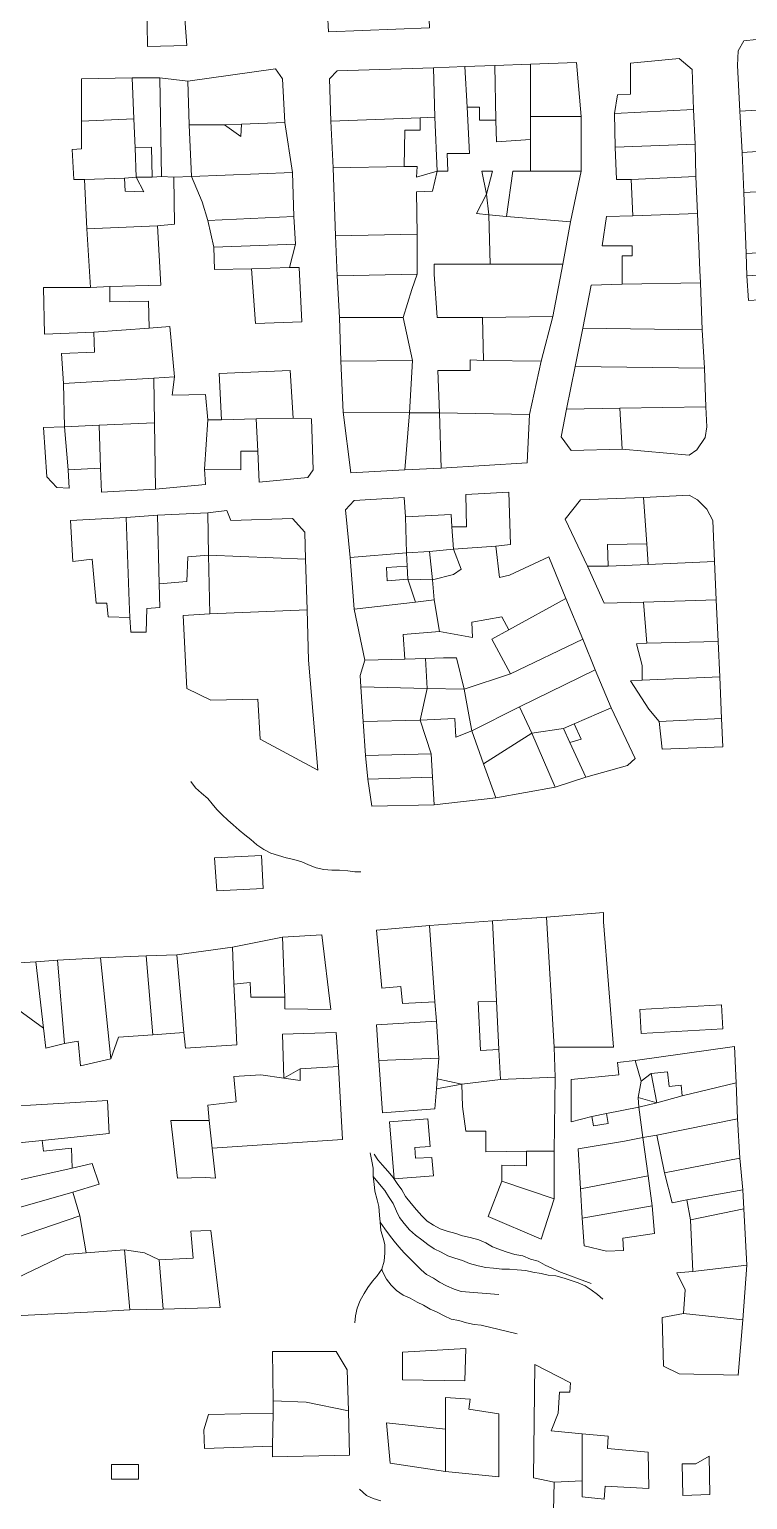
# Model space of a CAD drawing. Header units: inches. Extents: x 1138763 to 1140867, y 1050756 to 1053008.
# Drawn here: x 1140112 to 1140228.6, y 1051639.3 to 1051878 of the extents above; entities that cross this region are included whole.
import ezdxf

# ---------------------------------------------------------------- set-up
doc = ezdxf.new("R2010")
doc.units = ezdxf.units.IN
doc.header["$MEASUREMENT"] = 0
doc.layers.add('LimEdif_AM', color=44, linetype='Continuous', lineweight=5)
doc.layers.add('ViaSec_AM', color=1, linetype='Continuous', lineweight=18)

msp = doc.modelspace()

# ---------------------------------------------------------------- linework, layer by layer
at = {"layer": 'LimEdif_AM'}
for points in [[(1140136.69, 1051886.75), (1140136.94, 1051883.37), (1140137.56, 1051875.37), (1140131.19, 1051875.25), (1140131.06, 1051882.37), (1140132.69, 1051882.37), (1140132.44, 1051887.75), (1140136.69, 1051886.75)], [(1140176.56, 1051888.12), (1140176.94, 1051878.25), (1140160.56, 1051877.62), (1140160.06, 1051886.75), (1140176.56, 1051888.12)], [(1140236.44, 1051865.25), (1140227.31, 1051864.75), (1140226.94, 1051872.12), (1140227.06, 1051874.5), (1140227.94, 1051876.12), (1140235.94, 1051877), (1140236.44, 1051865.25)], [(1140177.56, 1051871.75), (1140182.69, 1051872), (1140183.06, 1051865.37), (1140183.44, 1051857.87), (1140179.81, 1051857.87), (1140179.94, 1051855), (1140178.19, 1051855), (1140177.81, 1051863.75), (1140177.56, 1051871.75)], [(1140182.69, 1051872), (1140187.56, 1051872.12), (1140187.69, 1051863.25), (1140185.06, 1051863.25), (1140185.06, 1051865.37), (1140183.06, 1051865.37), (1140182.69, 1051872)], [(1140187.56, 1051872.12), (1140193.31, 1051872.37), (1140193.31, 1051863.87), (1140193.31, 1051860.12), (1140187.81, 1051859.75), (1140187.69, 1051863.25), (1140187.56, 1051872.12)], [(1140193.31, 1051863.87), (1140193.31, 1051872.37), (1140200.81, 1051872.62), (1140201.56, 1051863.87), (1140193.31, 1051863.87)], [(1140219.81, 1051865), (1140206.94, 1051864.37), (1140207.44, 1051867.37), (1140209.56, 1051867.5), (1140209.56, 1051872.5), (1140217.44, 1051873.25), (1140219.56, 1051871.5), (1140219.81, 1051865)], [(1140128.69, 1051870.12), (1140128.94, 1051863.5), (1140120.44, 1051863.12), (1140120.44, 1051870), (1140128.69, 1051870.12)], [(1140128.69, 1051870.12), (1140133.19, 1051870.12), (1140133.44, 1051854.12), (1140131.94, 1051854), (1140131.81, 1051858.87), (1140129.19, 1051858.75), (1140128.94, 1051863.5), (1140128.69, 1051870.12)], [(1140133.19, 1051870.12), (1140137.69, 1051869.62), (1140137.94, 1051862.5), (1140138.31, 1051854.12), (1140135.44, 1051854), (1140133.44, 1051854.12), (1140133.19, 1051870.12)], [(1140137.69, 1051869.62), (1140151.94, 1051871.62), (1140153.06, 1051870), (1140153.44, 1051862.87), (1140146.44, 1051862.62), (1140143.69, 1051862.5), (1140140.94, 1051862.5), (1140137.94, 1051862.5), (1140137.69, 1051869.62)], [(1140177.81, 1051863.75), (1140175.44, 1051863.62), (1140160.94, 1051863.12), (1140160.69, 1051870), (1140161.94, 1051871.25), (1140177.56, 1051871.75), (1140177.81, 1051863.75)], [(1140185.44, 1051855), (1140186.19, 1051851.25), (1140184.56, 1051848.12), (1140186.56, 1051847.87), (1140186.81, 1051839.87), (1140177.69, 1051839.87), (1140177.69, 1051838.25), (1140178.19, 1051831.25), (1140185.56, 1051831.25), (1140185.69, 1051824.25), (1140183.56, 1051824.37), (1140183.56, 1051822.62), (1140178.31, 1051822.62), (1140178.56, 1051815.75), (1140173.69, 1051815.75), (1140174.19, 1051824.25), (1140172.69, 1051831.25), (1140174.06, 1051835.75), (1140174.94, 1051838.25), (1140174.94, 1051844.75), (1140174.81, 1051851.62), (1140177.44, 1051851.75), (1140178.19, 1051855), (1140179.94, 1051855), (1140179.81, 1051857.87), (1140183.44, 1051857.87), (1140183.06, 1051865.37), (1140185.06, 1051865.37), (1140185.06, 1051863.25), (1140187.69, 1051863.25), (1140187.81, 1051859.75), (1140193.31, 1051860.12), (1140193.31, 1051855), (1140190.44, 1051855), (1140189.44, 1051847.62), (1140186.56, 1051847.87), (1140186.19, 1051851.25), (1140187.19, 1051855), (1140185.44, 1051855)], [(1140219.81, 1051865), (1140220.06, 1051859.37), (1140207.06, 1051858.87), (1140206.94, 1051864.37), (1140219.81, 1051865)], [(1140240.19, 1051865.5), (1140241.06, 1051858.87), (1140227.69, 1051858), (1140227.31, 1051864.75), (1140236.44, 1051865.25), (1140240.19, 1051865.5)], [(1140128.94, 1051863.5), (1140129.19, 1051858.75), (1140129.31, 1051854), (1140127.44, 1051853.87), (1140120.94, 1051853.62), (1140119.19, 1051853.62), (1140118.94, 1051858.5), (1140120.44, 1051858.62), (1140120.44, 1051863.12), (1140128.94, 1051863.5)], [(1140153.44, 1051862.87), (1140154.69, 1051854.75), (1140138.31, 1051854.12), (1140137.94, 1051862.5), (1140140.94, 1051862.5), (1140143.69, 1051862.5), (1140146.31, 1051860.62), (1140146.44, 1051862.62), (1140153.44, 1051862.87)], [(1140146.44, 1051862.62), (1140146.31, 1051860.62), (1140143.69, 1051862.5), (1140146.44, 1051862.62)], [(1140175.44, 1051863.62), (1140175.44, 1051861.62), (1140172.94, 1051861.62), (1140172.81, 1051855.75), (1140161.31, 1051855.5), (1140160.94, 1051863.12), (1140175.44, 1051863.62)], [(1140177.81, 1051863.75), (1140178.19, 1051855), (1140174.81, 1051854), (1140174.94, 1051855.75), (1140172.81, 1051855.75), (1140172.94, 1051861.62), (1140175.44, 1051861.62), (1140175.44, 1051863.62), (1140177.81, 1051863.75)], [(1140201.56, 1051863.87), (1140201.56, 1051855), (1140193.31, 1051855), (1140193.31, 1051860.12), (1140193.31, 1051863.87), (1140201.56, 1051863.87)], [(1140129.19, 1051858.75), (1140131.81, 1051858.87), (1140131.94, 1051854), (1140129.31, 1051854), (1140129.19, 1051858.75)], [(1140220.06, 1051859.37), (1140220.19, 1051854.12), (1140209.69, 1051853.62), (1140207.31, 1051853.62), (1140207.06, 1051858.87), (1140220.06, 1051859.37)], [(1140241.06, 1051858.87), (1140241.19, 1051856.12), (1140245.19, 1051856.12), (1140245.44, 1051852.37), (1140241.06, 1051852.25), (1140227.94, 1051851.5), (1140227.69, 1051858), (1140241.06, 1051858.87)], [(1140172.81, 1051855.75), (1140174.94, 1051855.75), (1140174.81, 1051854), (1140178.19, 1051855), (1140177.44, 1051851.75), (1140174.81, 1051851.62), (1140174.94, 1051844.75), (1140161.69, 1051844.5), (1140161.31, 1051855.5), (1140172.81, 1051855.75)], [(1140133.44, 1051854.12), (1140135.44, 1051854), (1140135.56, 1051846.37), (1140132.81, 1051846.12), (1140121.31, 1051845.62), (1140120.94, 1051853.62), (1140127.44, 1051853.87), (1140127.56, 1051851.75), (1140130.56, 1051851.62), (1140129.31, 1051854), (1140131.94, 1051854), (1140133.44, 1051854.12)], [(1140129.31, 1051854), (1140130.56, 1051851.62), (1140127.56, 1051851.75), (1140127.44, 1051853.87), (1140129.31, 1051854)], [(1140154.69, 1051854.75), (1140154.94, 1051847.62), (1140140.94, 1051847), (1140140.06, 1051850), (1140138.31, 1051854.12), (1140154.69, 1051854.75)], [(1140186.19, 1051851.25), (1140185.44, 1051855), (1140187.19, 1051855), (1140186.19, 1051851.25)], [(1140201.56, 1051855), (1140199.81, 1051846.75), (1140189.44, 1051847.62), (1140190.44, 1051855), (1140193.31, 1051855), (1140201.56, 1051855)], [(1140220.19, 1051854.12), (1140220.44, 1051848.12), (1140209.94, 1051847.75), (1140209.69, 1051853.62), (1140220.19, 1051854.12)], [(1140186.56, 1051847.87), (1140184.56, 1051848.12), (1140186.19, 1051851.25), (1140186.56, 1051847.87)], [(1140241.06, 1051852.25), (1140241.44, 1051846.37), (1140240.31, 1051842.25), (1140228.31, 1051841.62), (1140227.94, 1051851.5), (1140241.06, 1051852.25)], [(1140220.44, 1051848.12), (1140220.81, 1051838.87), (1140220.94, 1051836.87), (1140208.19, 1051836.62), (1140208.19, 1051841.25), (1140209.81, 1051841.25), (1140209.81, 1051842.87), (1140204.94, 1051842.87), (1140205.69, 1051847.62), (1140209.94, 1051847.75), (1140220.44, 1051848.12)], [(1140132.81, 1051846.12), (1140133.31, 1051836.5), (1140125.06, 1051836.25), (1140121.94, 1051836.12), (1140121.31, 1051845.62), (1140132.81, 1051846.12)], [(1140154.94, 1051847.62), (1140155.19, 1051843.12), (1140141.94, 1051842.62), (1140140.94, 1051847), (1140154.94, 1051847.62)], [(1140189.44, 1051847.62), (1140199.81, 1051846.75), (1140198.56, 1051839.87), (1140186.81, 1051839.87), (1140186.56, 1051847.87), (1140189.44, 1051847.62)], [(1140174.94, 1051844.75), (1140174.94, 1051838.25), (1140161.94, 1051838), (1140161.69, 1051844.5), (1140174.94, 1051844.75)], [(1140155.19, 1051843.12), (1140154.19, 1051839.37), (1140148.06, 1051839.12), (1140142.06, 1051839), (1140141.94, 1051842.62), (1140155.19, 1051843.12)], [(1140246.19, 1051842.62), (1140246.44, 1051839), (1140239.31, 1051838.62), (1140228.44, 1051838), (1140228.31, 1051841.62), (1140240.31, 1051842.25), (1140246.19, 1051842.62)], [(1140154.19, 1051839.37), (1140155.81, 1051839.37), (1140156.19, 1051830.5), (1140148.69, 1051830.25), (1140148.06, 1051839.12), (1140154.19, 1051839.37)], [(1140198.56, 1051839.87), (1140196.94, 1051831.37), (1140185.56, 1051831.25), (1140178.19, 1051831.25), (1140177.69, 1051838.25), (1140177.69, 1051839.87), (1140186.81, 1051839.87), (1140198.56, 1051839.87)], [(1140239.31, 1051838.62), (1140239.44, 1051834.62), (1140228.69, 1051834), (1140228.44, 1051838), (1140239.31, 1051838.62)], [(1140125.06, 1051836.25), (1140125.06, 1051833.75), (1140131.31, 1051833.87), (1140131.44, 1051829.5), (1140122.44, 1051828.87), (1140114.44, 1051828.5), (1140114.31, 1051836.12), (1140121.94, 1051836.12), (1140125.06, 1051836.25)], [(1140174.94, 1051838.25), (1140174.06, 1051835.75), (1140172.69, 1051831.25), (1140162.31, 1051831.25), (1140161.94, 1051838), (1140174.94, 1051838.25)], [(1140220.94, 1051836.87), (1140221.19, 1051829.25), (1140201.81, 1051829.5), (1140203.19, 1051836.5), (1140208.19, 1051836.62), (1140220.94, 1051836.87)], [(1140196.94, 1051831.37), (1140195.06, 1051824.12), (1140185.69, 1051824.25), (1140185.56, 1051831.25), (1140196.94, 1051831.37)], [(1140131.44, 1051829.5), (1140134.81, 1051829.75), (1140135.56, 1051821.62), (1140132.19, 1051821.37), (1140117.56, 1051820.5), (1140117.19, 1051825.37), (1140122.56, 1051825.62), (1140122.44, 1051828.87), (1140131.44, 1051829.5)], [(1140172.69, 1051831.25), (1140174.19, 1051824.25), (1140162.56, 1051824.12), (1140162.31, 1051831.25), (1140172.69, 1051831.25)], [(1140221.19, 1051829.25), (1140221.56, 1051823), (1140200.56, 1051823.25), (1140201.81, 1051829.5), (1140221.19, 1051829.25)], [(1140174.19, 1051824.25), (1140173.69, 1051815.75), (1140162.94, 1051815.87), (1140162.56, 1051824.12), (1140174.19, 1051824.25)], [(1140195.06, 1051824.12), (1140193.19, 1051815.5), (1140178.56, 1051815.75), (1140178.31, 1051822.62), (1140183.56, 1051822.62), (1140183.56, 1051824.37), (1140185.69, 1051824.25), (1140195.06, 1051824.12)], [(1140154.81, 1051814.87), (1140148.81, 1051814.75), (1140143.19, 1051814.62), (1140142.81, 1051822.12), (1140154.31, 1051822.62), (1140154.81, 1051814.87)], [(1140221.56, 1051823), (1140221.81, 1051816.75), (1140207.81, 1051816.5), (1140199.19, 1051816.37), (1140200.56, 1051823.25), (1140221.56, 1051823)], [(1140132.19, 1051821.37), (1140132.31, 1051814.12), (1140123.31, 1051813.75), (1140117.69, 1051813.5), (1140117.56, 1051820.5), (1140132.19, 1051821.37)], [(1140135.56, 1051821.62), (1140135.19, 1051818.62), (1140140.56, 1051818.75), (1140140.94, 1051814.62), (1140140.44, 1051806.62), (1140140.56, 1051804.12), (1140132.44, 1051803.37), (1140132.31, 1051814.12), (1140132.19, 1051821.37), (1140135.56, 1051821.62)], [(1140148.81, 1051814.75), (1140149.06, 1051809.5), (1140146.31, 1051809.5), (1140146.31, 1051806.5), (1140140.44, 1051806.62), (1140140.94, 1051814.62), (1140143.19, 1051814.62), (1140148.81, 1051814.75)], [(1140154.81, 1051814.87), (1140157.81, 1051814.75), (1140158.06, 1051806.5), (1140157.19, 1051805.25), (1140149.31, 1051804.5), (1140149.06, 1051809.5), (1140148.81, 1051814.75), (1140154.81, 1051814.87)], [(1140173.69, 1051815.75), (1140172.94, 1051806.5), (1140164.19, 1051806), (1140162.94, 1051815.87), (1140173.69, 1051815.75)], [(1140178.56, 1051815.75), (1140178.81, 1051806.75), (1140172.94, 1051806.5), (1140173.69, 1051815.75), (1140178.56, 1051815.75)], [(1140193.19, 1051815.5), (1140192.81, 1051807.62), (1140178.81, 1051806.75), (1140178.56, 1051815.75), (1140193.19, 1051815.5)], [(1140207.81, 1051816.5), (1140208.19, 1051809.87), (1140199.94, 1051809.62), (1140198.31, 1051811.87), (1140199.19, 1051816.37), (1140207.81, 1051816.5)], [(1140221.81, 1051816.75), (1140221.94, 1051813.5), (1140221.69, 1051811.75), (1140220.31, 1051809.75), (1140219.06, 1051808.87), (1140208.19, 1051809.87), (1140207.81, 1051816.5), (1140221.81, 1051816.75)], [(1140118.31, 1051806.5), (1140118.44, 1051803.5), (1140116.44, 1051803.62), (1140114.81, 1051805.37), (1140114.31, 1051813.37), (1140117.69, 1051813.5), (1140118.31, 1051806.5)], [(1140123.31, 1051813.75), (1140123.56, 1051806.75), (1140118.31, 1051806.5), (1140117.69, 1051813.5), (1140123.31, 1051813.75)], [(1140132.31, 1051814.12), (1140132.44, 1051803.37), (1140123.69, 1051802.87), (1140123.56, 1051806.75), (1140123.31, 1051813.75), (1140132.31, 1051814.12)], [(1140180.56, 1051797.25), (1140182.94, 1051797.25), (1140182.81, 1051802.5), (1140189.81, 1051802.87), (1140190.06, 1051794.37), (1140187.69, 1051794.12), (1140180.81, 1051793.62), (1140180.56, 1051797.25)], [(1140173.06, 1051798.87), (1140173.19, 1051793), (1140164.06, 1051792.25), (1140163.31, 1051800), (1140164.69, 1051801.5), (1140172.81, 1051802), (1140173.06, 1051798.87)], [(1140212.19, 1051794.5), (1140205.81, 1051794.37), (1140205.94, 1051790.87), (1140202.56, 1051790.87), (1140198.94, 1051798.5), (1140201.44, 1051801.62), (1140211.69, 1051802), (1140212.19, 1051794.5)], [(1140212.19, 1051794.5), (1140211.69, 1051802), (1140219.06, 1051802.37), (1140220.44, 1051801.62), (1140221.94, 1051800.12), (1140222.94, 1051798.25), (1140223.19, 1051791.62), (1140212.44, 1051791.12), (1140212.19, 1051794.5)], [(1140128.31, 1051782.5), (1140124.81, 1051782.62), (1140124.56, 1051784.87), (1140122.81, 1051784.87), (1140122.19, 1051792), (1140119.06, 1051791.62), (1140118.69, 1051798.25), (1140127.69, 1051798.75), (1140128.19, 1051785.12), (1140128.31, 1051782.5)], [(1140127.69, 1051798.75), (1140132.81, 1051799.12), (1140133.06, 1051788), (1140133.19, 1051784.12), (1140131.06, 1051784), (1140130.94, 1051780.12), (1140128.44, 1051780.12), (1140128.31, 1051782.5), (1140128.19, 1051785.12), (1140127.69, 1051798.75)], [(1140132.81, 1051799.12), (1140140.94, 1051799.5), (1140141.06, 1051792.62), (1140137.69, 1051792.37), (1140137.56, 1051788.37), (1140133.06, 1051788), (1140132.81, 1051799.12)], [(1140141.06, 1051792.62), (1140140.94, 1051799.5), (1140144.06, 1051799.87), (1140144.69, 1051798.25), (1140154.69, 1051798.62), (1140156.69, 1051796.37), (1140156.81, 1051792), (1140141.06, 1051792.62)], [(1140173.06, 1051798.87), (1140180.44, 1051799.25), (1140180.56, 1051797.25), (1140180.81, 1051793.62), (1140176.94, 1051793.25), (1140173.19, 1051793), (1140173.06, 1051798.87)], [(1140176.94, 1051793.25), (1140177.44, 1051788.62), (1140173.44, 1051788.75), (1140173.31, 1051790.87), (1140173.19, 1051793), (1140176.94, 1051793.25)], [(1140180.81, 1051793.62), (1140182.06, 1051790.37), (1140180.81, 1051789.5), (1140177.44, 1051788.62), (1140176.94, 1051793.25), (1140180.81, 1051793.62)], [(1140187.69, 1051794.12), (1140188.31, 1051789), (1140189.94, 1051789.37), (1140196.31, 1051792.37), (1140199.06, 1051785.62), (1140189.81, 1051780.5), (1140188.69, 1051782.62), (1140183.81, 1051781.75), (1140183.94, 1051779.25), (1140178.56, 1051780.25), (1140177.69, 1051785.37), (1140177.44, 1051788.62), (1140180.81, 1051789.5), (1140182.06, 1051790.37), (1140180.81, 1051793.62), (1140187.69, 1051794.12)], [(1140212.44, 1051791.12), (1140205.94, 1051790.87), (1140205.81, 1051794.37), (1140212.19, 1051794.5), (1140212.44, 1051791.12)], [(1140156.81, 1051792), (1140157.06, 1051783.75), (1140141.31, 1051783.12), (1140141.06, 1051792.62), (1140156.81, 1051792)], [(1140173.19, 1051793), (1140173.31, 1051790.87), (1140169.94, 1051790.62), (1140170.06, 1051788.5), (1140173.44, 1051788.75), (1140174.69, 1051785), (1140164.69, 1051783.87), (1140164.06, 1051792.25), (1140173.19, 1051793)], [(1140173.44, 1051788.75), (1140170.06, 1051788.5), (1140169.94, 1051790.62), (1140173.31, 1051790.87), (1140173.44, 1051788.75)], [(1140223.19, 1051791.62), (1140223.44, 1051785.37), (1140211.69, 1051785), (1140205.31, 1051784.87), (1140202.56, 1051790.87), (1140205.94, 1051790.87), (1140212.44, 1051791.12), (1140223.19, 1051791.62)], [(1140177.44, 1051788.62), (1140177.69, 1051785.37), (1140174.69, 1051785), (1140173.44, 1051788.75), (1140177.44, 1051788.62)], [(1140157.06, 1051783.75), (1140157.31, 1051775.62), (1140158.81, 1051757.75), (1140149.44, 1051762.75), (1140149.06, 1051769.25), (1140141.44, 1051769.12), (1140137.56, 1051771), (1140136.94, 1051782.87), (1140141.31, 1051783.12), (1140157.06, 1051783.75)], [(1140177.69, 1051785.37), (1140178.56, 1051780.25), (1140172.69, 1051779.75), (1140172.94, 1051775.75), (1140166.44, 1051775.62), (1140164.69, 1051783.87), (1140174.69, 1051785), (1140177.69, 1051785.37)], [(1140199.06, 1051785.62), (1140201.81, 1051779), (1140190.06, 1051773.37), (1140187.06, 1051779), (1140189.81, 1051780.5), (1140199.06, 1051785.62)], [(1140223.44, 1051785.37), (1140223.81, 1051778.62), (1140212.19, 1051778.37), (1140211.69, 1051785), (1140223.44, 1051785.37)], [(1140189.81, 1051780.5), (1140187.06, 1051779), (1140190.06, 1051773.37), (1140182.56, 1051770.87), (1140181.31, 1051776), (1140179.19, 1051776), (1140176.31, 1051775.87), (1140172.94, 1051775.75), (1140172.69, 1051779.75), (1140178.56, 1051780.25), (1140183.94, 1051779.25), (1140183.81, 1051781.75), (1140188.69, 1051782.62), (1140189.81, 1051780.5)], [(1140201.81, 1051779), (1140203.81, 1051774), (1140191.56, 1051768), (1140183.81, 1051764.12), (1140183.44, 1051766.12), (1140182.56, 1051770.87), (1140190.06, 1051773.37), (1140201.81, 1051779)], [(1140223.81, 1051778.62), (1140224.06, 1051772.87), (1140211.44, 1051772.37), (1140211.44, 1051774.75), (1140210.56, 1051778.25), (1140212.19, 1051778.37), (1140223.81, 1051778.62)], [(1140176.31, 1051775.87), (1140176.56, 1051771), (1140165.81, 1051771.25), (1140165.69, 1051773.12), (1140166.44, 1051775.62), (1140172.94, 1051775.75), (1140176.31, 1051775.87)], [(1140176.56, 1051771), (1140176.31, 1051775.87), (1140179.19, 1051776), (1140181.31, 1051776), (1140182.56, 1051770.87), (1140176.56, 1051771)], [(1140203.81, 1051774), (1140206.44, 1051767.87), (1140200.44, 1051765.25), (1140198.69, 1051764.5), (1140193.56, 1051763.75), (1140191.56, 1051768), (1140203.81, 1051774)], [(1140224.06, 1051772.87), (1140224.31, 1051766.12), (1140214.19, 1051765.62), (1140212.56, 1051767.62), (1140209.56, 1051772.25), (1140211.44, 1051772.37), (1140224.06, 1051772.87)], [(1140176.56, 1051771), (1140175.44, 1051765.87), (1140166.19, 1051765.62), (1140165.81, 1051771.25), (1140176.56, 1051771)], [(1140182.56, 1051770.87), (1140183.44, 1051766.12), (1140183.81, 1051764.12), (1140181.19, 1051763.12), (1140181.06, 1051766.12), (1140175.44, 1051765.87), (1140176.56, 1051771), (1140182.56, 1051770.87)], [(1140191.56, 1051768), (1140193.56, 1051763.75), (1140185.69, 1051758.75), (1140183.81, 1051764.12), (1140191.56, 1051768)], [(1140206.44, 1051767.87), (1140210.31, 1051759.62), (1140209.06, 1051758.5), (1140202.31, 1051756.62), (1140199.69, 1051762.25), (1140201.56, 1051762.75), (1140200.44, 1051765.25), (1140206.44, 1051767.87)], [(1140175.44, 1051765.87), (1140177.19, 1051760.37), (1140166.56, 1051760.12), (1140166.19, 1051765.62), (1140175.44, 1051765.87)], [(1140183.81, 1051764.12), (1140185.69, 1051758.75), (1140187.69, 1051753.25), (1140177.69, 1051752.12), (1140177.44, 1051756.62), (1140177.19, 1051760.37), (1140175.44, 1051765.87), (1140181.06, 1051766.12), (1140181.19, 1051763.12), (1140183.81, 1051764.12)], [(1140200.44, 1051765.25), (1140201.56, 1051762.75), (1140199.69, 1051762.25), (1140198.69, 1051764.5), (1140200.44, 1051765.25)], [(1140224.31, 1051766.12), (1140224.56, 1051761.5), (1140214.69, 1051761.12), (1140214.19, 1051765.62), (1140224.31, 1051766.12)], [(1140193.56, 1051763.75), (1140197.31, 1051755), (1140187.69, 1051753.25), (1140185.69, 1051758.75), (1140193.56, 1051763.75)], [(1140198.69, 1051764.5), (1140199.69, 1051762.25), (1140202.31, 1051756.62), (1140197.31, 1051755), (1140193.56, 1051763.75), (1140198.69, 1051764.5)], [(1140177.19, 1051760.37), (1140177.44, 1051756.62), (1140166.94, 1051756.25), (1140166.56, 1051760.12), (1140177.19, 1051760.37)], [(1140177.44, 1051756.62), (1140177.69, 1051752.12), (1140167.56, 1051751.87), (1140166.94, 1051756.25), (1140177.44, 1051756.62)], [(1140142.44, 1051738.12), (1140142.06, 1051743.5), (1140149.69, 1051743.87), (1140149.94, 1051738.5), (1140142.44, 1051738.12)], [(1140187.19, 1051733.25), (1140195.94, 1051733.87), (1140197.19, 1051712.75), (1140197.31, 1051707.87), (1140188.44, 1051707.5), (1140188.19, 1051712.37), (1140187.81, 1051720.25), (1140187.19, 1051733.25)], [(1140197.19, 1051712.75), (1140195.94, 1051733.87), (1140205.19, 1051734.62), (1140205.19, 1051733.12), (1140206.81, 1051712.75), (1140197.19, 1051712.75)], [(1140177.81, 1051720.12), (1140172.56, 1051719.87), (1140172.31, 1051722.62), (1140169.19, 1051722.37), (1140168.31, 1051731.75), (1140176.94, 1051732.5), (1140177.81, 1051720.12)], [(1140176.94, 1051732.5), (1140187.19, 1051733.25), (1140187.81, 1051720.25), (1140184.81, 1051720.12), (1140185.19, 1051712.25), (1140188.19, 1051712.37), (1140188.44, 1051707.5), (1140182.19, 1051706.75), (1140178.19, 1051707.62), (1140178.44, 1051711), (1140178.06, 1051717), (1140177.81, 1051720.12), (1140176.94, 1051732.5)], [(1140135.94, 1051727.75), (1140144.94, 1051729), (1140145.19, 1051723), (1140145.44, 1051717.87), (1140145.69, 1051713.12), (1140137.31, 1051712.62), (1140137.06, 1051715.12), (1140135.94, 1051727.75)], [(1140144.94, 1051729), (1140153.06, 1051730.62), (1140153.44, 1051720.87), (1140147.94, 1051720.87), (1140147.81, 1051723.25), (1140145.19, 1051723), (1140144.94, 1051729)], [(1140153.44, 1051720.87), (1140153.06, 1051730.62), (1140159.44, 1051731), (1140160.94, 1051718.87), (1140153.44, 1051719), (1140153.44, 1051720.87)], [(1140114.31, 1051715.87), (1140103.44, 1051723.75), (1140104.81, 1051726.12), (1140113.06, 1051726.62), (1140114.31, 1051715.87)], [(1140113.06, 1051726.62), (1140116.56, 1051726.87), (1140117.69, 1051713.37), (1140114.69, 1051712.62), (1140114.31, 1051715.87), (1140113.06, 1051726.62)], [(1140116.56, 1051726.87), (1140123.56, 1051727.25), (1140125.19, 1051710.87), (1140120.31, 1051709.75), (1140119.94, 1051713.75), (1140117.69, 1051713.37), (1140116.56, 1051726.87)], [(1140123.56, 1051727.25), (1140130.94, 1051727.62), (1140132.06, 1051714.75), (1140126.44, 1051714.37), (1140125.19, 1051710.87), (1140123.56, 1051727.25)], [(1140130.94, 1051727.62), (1140135.94, 1051727.75), (1140137.06, 1051715.12), (1140132.06, 1051714.75), (1140130.94, 1051727.62)], [(1140188.19, 1051712.37), (1140185.19, 1051712.25), (1140184.81, 1051720.12), (1140187.81, 1051720.25), (1140188.19, 1051712.37)], [(1140211.31, 1051715), (1140211.06, 1051718.87), (1140224.31, 1051719.62), (1140224.56, 1051715.75), (1140211.31, 1051715)], [(1140178.44, 1051711), (1140168.69, 1051710.62), (1140168.31, 1051716.37), (1140178.06, 1051717), (1140178.44, 1051711)], [(1140162.19, 1051709.62), (1140155.94, 1051709.25), (1140153.31, 1051707.75), (1140153.06, 1051714.87), (1140161.81, 1051715.12), (1140162.19, 1051709.62)], [(1140212.94, 1051708.5), (1140211.31, 1051707.25), (1140210.31, 1051710.62), (1140226.44, 1051712.87), (1140226.69, 1051707), (1140217.94, 1051704.87), (1140217.81, 1051706.62), (1140215.81, 1051706.37), (1140215.56, 1051708.75), (1140212.94, 1051708.5)], [(1140162.19, 1051709.62), (1140162.81, 1051697.75), (1140141.69, 1051696.37), (1140141.19, 1051700.87), (1140140.94, 1051703.37), (1140145.56, 1051703.87), (1140145.19, 1051708), (1140149.56, 1051708.25), (1140153.31, 1051707.75), (1140155.94, 1051707.37), (1140155.94, 1051709.25), (1140162.19, 1051709.62)], [(1140178.44, 1051711), (1140178.19, 1051707.62), (1140178.06, 1051706), (1140177.81, 1051702.75), (1140169.31, 1051702.12), (1140168.69, 1051710.62), (1140178.44, 1051711)], [(1140211.31, 1051707.25), (1140210.81, 1051704.62), (1140210.94, 1051703), (1140205.69, 1051702), (1140203.31, 1051701.5), (1140199.94, 1051700.62), (1140199.94, 1051707.5), (1140207.69, 1051708.25), (1140207.44, 1051710.25), (1140210.31, 1051710.62), (1140211.31, 1051707.25)], [(1140155.94, 1051709.25), (1140155.94, 1051707.37), (1140153.31, 1051707.75), (1140155.94, 1051709.25)], [(1140182.19, 1051706.75), (1140178.06, 1051706), (1140178.19, 1051707.62), (1140182.19, 1051706.75)], [(1140197.31, 1051707.87), (1140197.19, 1051695.87), (1140192.69, 1051695.87), (1140186.06, 1051695.75), (1140186.06, 1051699.12), (1140182.81, 1051699.12), (1140182.31, 1051703.12), (1140182.19, 1051706.75), (1140188.44, 1051707.5), (1140197.31, 1051707.87)], [(1140212.94, 1051708.5), (1140213.81, 1051703.75), (1140210.81, 1051704.62), (1140211.31, 1051707.25), (1140212.94, 1051708.5)], [(1140217.94, 1051704.87), (1140213.81, 1051703.75), (1140212.94, 1051708.5), (1140215.56, 1051708.75), (1140215.81, 1051706.37), (1140217.81, 1051706.62), (1140217.94, 1051704.87)], [(1140226.69, 1051707), (1140226.94, 1051701.12), (1140213.81, 1051698.5), (1140211.56, 1051698.12), (1140210.94, 1051703), (1140213.81, 1051703.75), (1140217.94, 1051704.87), (1140226.69, 1051707)], [(1140114.06, 1051697.62), (1140104.31, 1051696.62), (1140103.94, 1051702.87), (1140118.56, 1051703.75), (1140124.69, 1051704.12), (1140124.94, 1051698.75), (1140114.06, 1051697.62)], [(1140213.81, 1051703.75), (1140210.94, 1051703), (1140210.81, 1051704.62), (1140213.81, 1051703.75)], [(1140141.69, 1051696.37), (1140142.19, 1051691.5), (1140140.56, 1051691.62), (1140136.06, 1051691.5), (1140134.94, 1051700.87), (1140141.19, 1051700.87), (1140141.69, 1051696.37)], [(1140171.19, 1051691.37), (1140170.44, 1051700.62), (1140176.69, 1051701.12), (1140177.06, 1051696.62), (1140174.56, 1051696.5), (1140174.69, 1051694.75), (1140177.31, 1051694.87), (1140177.56, 1051691.87), (1140171.19, 1051691.37)], [(1140205.69, 1051702), (1140205.94, 1051700.37), (1140203.56, 1051700), (1140203.31, 1051701.5), (1140205.69, 1051702)], [(1140226.94, 1051701.12), (1140227.31, 1051694.75), (1140215.06, 1051692.37), (1140213.81, 1051698.5), (1140226.94, 1051701.12)], [(1140211.56, 1051698.12), (1140212.44, 1051691.87), (1140201.44, 1051689.75), (1140201.06, 1051696.25), (1140208.56, 1051697.5), (1140211.56, 1051698.12)], [(1140114.06, 1051697.62), (1140114.31, 1051695.87), (1140118.81, 1051696.37), (1140118.94, 1051693.12), (1140104.81, 1051690), (1140104.31, 1051696.62), (1140114.06, 1051697.62)], [(1140197.19, 1051695.87), (1140197.19, 1051688.12), (1140188.69, 1051691), (1140188.69, 1051693.62), (1140192.69, 1051693.5), (1140192.69, 1051695.87), (1140197.19, 1051695.87)], [(1140118.94, 1051693.12), (1140122.19, 1051693.87), (1140123.31, 1051690.5), (1140119.06, 1051689.25), (1140105.19, 1051685.25), (1140104.81, 1051690), (1140118.94, 1051693.12)], [(1140227.31, 1051694.75), (1140227.81, 1051689.62), (1140218.69, 1051688), (1140216.31, 1051687.5), (1140215.06, 1051692.37), (1140227.31, 1051694.75)], [(1140197.19, 1051688.12), (1140195.06, 1051681.62), (1140186.44, 1051685.25), (1140188.69, 1051691), (1140197.19, 1051688.12)], [(1140212.44, 1051691.87), (1140213.06, 1051687), (1140201.69, 1051685), (1140201.44, 1051689.75), (1140212.44, 1051691.87)], [(1140119.06, 1051689.25), (1140120.19, 1051685.37), (1140105.44, 1051680.37), (1140105.19, 1051685.25), (1140119.06, 1051689.25)], [(1140227.81, 1051689.62), (1140227.94, 1051686.5), (1140219.31, 1051684.75), (1140218.69, 1051688), (1140227.81, 1051689.62)], [(1140213.06, 1051687), (1140213.44, 1051682.5), (1140208.31, 1051681.75), (1140208.44, 1051679.75), (1140205.69, 1051679.62), (1140202.06, 1051680.5), (1140201.69, 1051685), (1140213.06, 1051687)], [(1140227.94, 1051686.5), (1140228.44, 1051677.37), (1140219.69, 1051676.37), (1140219.31, 1051684.75), (1140227.94, 1051686.5)], [(1140120.19, 1051685.37), (1140121.19, 1051679.37), (1140117.94, 1051679.12), (1140107.31, 1051674), (1140105.44, 1051680.37), (1140120.19, 1051685.37)], [(1140133.06, 1051678.25), (1140138.56, 1051678.5), (1140138.19, 1051682.87), (1140141.44, 1051683), (1140142.94, 1051670.5), (1140133.69, 1051670.25), (1140133.06, 1051678.25)], [(1140121.19, 1051679.37), (1140127.44, 1051679.87), (1140128.31, 1051670.12), (1140123.56, 1051669.87), (1140109.69, 1051669.12), (1140108.06, 1051671.5), (1140107.31, 1051674), (1140117.94, 1051679.12), (1140121.19, 1051679.37)], [(1140127.44, 1051679.87), (1140130.69, 1051679.37), (1140133.06, 1051678.25), (1140133.69, 1051670.25), (1140128.31, 1051670.12), (1140127.44, 1051679.87)], [(1140228.44, 1051677.37), (1140227.81, 1051668.5), (1140218.19, 1051669.5), (1140218.44, 1051673.37), (1140217.06, 1051676.12), (1140219.69, 1051676.37), (1140228.44, 1051677.37)], [(1140227.81, 1051668.5), (1140227.06, 1051659.5), (1140217.44, 1051659.75), (1140214.94, 1051661), (1140214.69, 1051668.87), (1140218.19, 1051669.5), (1140227.81, 1051668.5)], [(1140151.56, 1051655.37), (1140151.44, 1051663.37), (1140161.81, 1051663.37), (1140163.56, 1051660.37), (1140163.81, 1051653.75), (1140156.94, 1051655.12), (1140151.56, 1051655.37)], [(1140182.69, 1051658.62), (1140172.56, 1051658.75), (1140172.56, 1051663.25), (1140182.81, 1051663.87), (1140182.69, 1051658.62)], [(1140201.69, 1051650), (1140201.69, 1051642.37), (1140197.19, 1051642.12), (1140193.81, 1051642.87), (1140194.06, 1051661.25), (1140199.81, 1051658.25), (1140199.69, 1051656.75), (1140198.06, 1051656.75), (1140197.81, 1051653.37), (1140196.69, 1051650.5), (1140201.69, 1051650)], [(1140163.81, 1051653.75), (1140163.94, 1051646.5), (1140151.44, 1051646.25), (1140151.44, 1051648), (1140151.56, 1051653.37), (1140151.56, 1051655.37), (1140156.94, 1051655.12), (1140163.81, 1051653.75)], [(1140179.56, 1051643.87), (1140179.56, 1051650.75), (1140179.56, 1051655.87), (1140183.56, 1051655.62), (1140183.31, 1051654), (1140188.19, 1051653.25), (1140188.19, 1051643), (1140179.56, 1051643.87)], [(1140151.44, 1051648), (1140140.44, 1051647.62), (1140140.31, 1051650.62), (1140141.06, 1051653.12), (1140151.56, 1051653.37), (1140151.44, 1051648)], [(1140179.56, 1051643.87), (1140170.56, 1051645.25), (1140169.94, 1051651.75), (1140179.56, 1051650.75), (1140179.56, 1051643.87)], [(1140201.69, 1051650), (1140205.94, 1051649.62), (1140205.81, 1051647.62), (1140212.44, 1051647), (1140212.56, 1051641.12), (1140205.44, 1051641.5), (1140205.31, 1051639.37), (1140201.69, 1051639.75), (1140201.69, 1051642.37), (1140201.69, 1051650)], [(1140218.06, 1051640), (1140217.94, 1051645.12), (1140220.19, 1051645.12), (1140222.31, 1051646.37), (1140222.44, 1051640.12), (1140218.06, 1051640)], [(1140129.69, 1051642.62), (1140125.31, 1051642.62), (1140125.31, 1051645), (1140129.69, 1051645), (1140129.69, 1051642.62)]]:
    msp.add_lwpolyline(points, dxfattribs=at)
at = {"layer": 'ViaSec_AM'}
for points in [[(1140138.19, 1051755.87), (1140138.94, 1051754.87), (1140139.94, 1051754), (1140140.94, 1051753.12), (1140141.69, 1051752.25), (1140142.44, 1051751.37), (1140143.31, 1051750.5), (1140144.19, 1051749.62), (1140145.06, 1051748.87), (1140146.06, 1051748), (1140146.94, 1051747.25), (1140147.94, 1051746.5), (1140148.94, 1051745.62), (1140150.06, 1051744.87), (1140151.19, 1051744.25), (1140152.44, 1051743.87), (1140153.69, 1051743.5), (1140154.94, 1051743.25), (1140156.19, 1051742.87), (1140157.31, 1051742.37), (1140158.56, 1051741.87), (1140159.81, 1051741.62), (1140161.06, 1051741.5), (1140162.31, 1051741.5), (1140163.69, 1051741.37), (1140164.81, 1051741.25), (1140165.81, 1051741.25)], [(1140167.31, 1051695.62), (1140167.56, 1051694.25), (1140167.81, 1051693.12), (1140167.81, 1051691.87), (1140167.81, 1051691.75), (1140167.94, 1051690.5), (1140168.06, 1051689.37), (1140168.44, 1051688), (1140168.69, 1051686.87), (1140168.81, 1051685.5), (1140168.94, 1051684.37), (1140169.06, 1051683), (1140169.44, 1051681.75), (1140169.69, 1051680.75), (1140169.69, 1051679.37), (1140169.56, 1051678), (1140169.19, 1051676.75), (1140168.44, 1051675.62), (1140167.69, 1051674.75), (1140166.94, 1051673.75), (1140166.31, 1051672.75), (1140165.69, 1051671.62), (1140165.19, 1051670.37), (1140164.94, 1051669.12), (1140164.81, 1051668)], [(1140203.19, 1051674.37), (1140197.94, 1051676.37), (1140196.81, 1051676.87), (1140195.69, 1051677.37), (1140194.56, 1051678), (1140193.31, 1051678.37), (1140192.06, 1051678.87), (1140190.81, 1051679.12), (1140189.56, 1051679.5), (1140188.44, 1051679.87), (1140187.19, 1051680.37), (1140186.06, 1051681), (1140184.94, 1051681.5), (1140183.56, 1051681.87), (1140182.31, 1051682.12), (1140181.19, 1051682.5), (1140179.81, 1051682.87), (1140178.69, 1051683.25), (1140177.56, 1051683.87), (1140176.56, 1051684.5), (1140175.69, 1051685.37), (1140174.81, 1051686.37), (1140173.94, 1051687.37), (1140173.06, 1051688.5), (1140172.44, 1051689.62), (1140171.69, 1051690.62), (1140171.06, 1051691.62), (1140170.19, 1051692.62), (1140169.31, 1051693.62), (1140168.56, 1051694.5), (1140167.94, 1051695.37)], [(1140205.06, 1051671.87), (1140204.19, 1051672.62), (1140203.19, 1051673.37), (1140202.19, 1051674), (1140201.06, 1051674.5), (1140199.94, 1051674.87), (1140198.81, 1051675.25), (1140197.44, 1051675.62), (1140196.19, 1051675.75), (1140195.06, 1051676), (1140193.69, 1051676.25), (1140192.56, 1051676.5), (1140191.19, 1051676.62), (1140189.94, 1051676.75), (1140188.69, 1051676.75), (1140187.31, 1051676.87), (1140186.06, 1051677), (1140184.81, 1051677.25), (1140183.44, 1051677.62), (1140182.31, 1051678.12), (1140181.06, 1051678.5), (1140179.94, 1051678.87), (1140178.81, 1051679.5), (1140177.69, 1051680), (1140176.69, 1051680.75), (1140175.69, 1051681.5), (1140174.69, 1051682.25), (1140173.69, 1051683.12), (1140172.81, 1051684.12), (1140172.06, 1051685.12), (1140171.56, 1051686.12), (1140171.06, 1051687.37), (1140170.31, 1051688.5), (1140169.69, 1051689.5), (1140168.81, 1051690.5), (1140167.81, 1051691.75)], [(1140188.19, 1051672.62), (1140182.06, 1051673.12), (1140180.94, 1051673.5), (1140179.69, 1051674), (1140178.56, 1051674.62), (1140177.56, 1051675.25), (1140176.44, 1051675.87), (1140175.56, 1051676.62), (1140174.56, 1051677.62), (1140173.69, 1051678.5), (1140172.81, 1051679.37), (1140171.94, 1051680.37), (1140171.19, 1051681.25), (1140170.44, 1051682.25), (1140169.69, 1051683.25), (1140168.94, 1051684.37)], [(1140191.19, 1051666.25), (1140185.31, 1051667.62), (1140184.19, 1051667.75), (1140182.94, 1051668), (1140181.69, 1051668.37), (1140180.44, 1051668.62), (1140179.31, 1051669.12), (1140178.19, 1051669.75), (1140177.06, 1051670.25), (1140175.94, 1051670.87), (1140174.94, 1051671.37), (1140173.81, 1051672), (1140172.69, 1051672.5), (1140171.56, 1051673.25), (1140170.69, 1051674.12), (1140169.94, 1051675.12), (1140169.31, 1051676.37), (1140169.19, 1051676.75)], [(1140165.56, 1051641), (1140166.69, 1051640), (1140167.81, 1051639.5), (1140169.06, 1051639.12)], [(1140197.19, 1051642.12), (1140197.06, 1051637.5), (1140196.81, 1051636.25), (1140196.56, 1051635.62), (1140196.31, 1051635.12), (1140195.44, 1051634), (1140194.44, 1051633.25), (1140193.31, 1051632.75), (1140192.06, 1051632.25), (1140191.06, 1051631.5), (1140190.56, 1051631)]]:
    msp.add_lwpolyline(points, dxfattribs=at)

doc.saveas('drawing.dxf')
